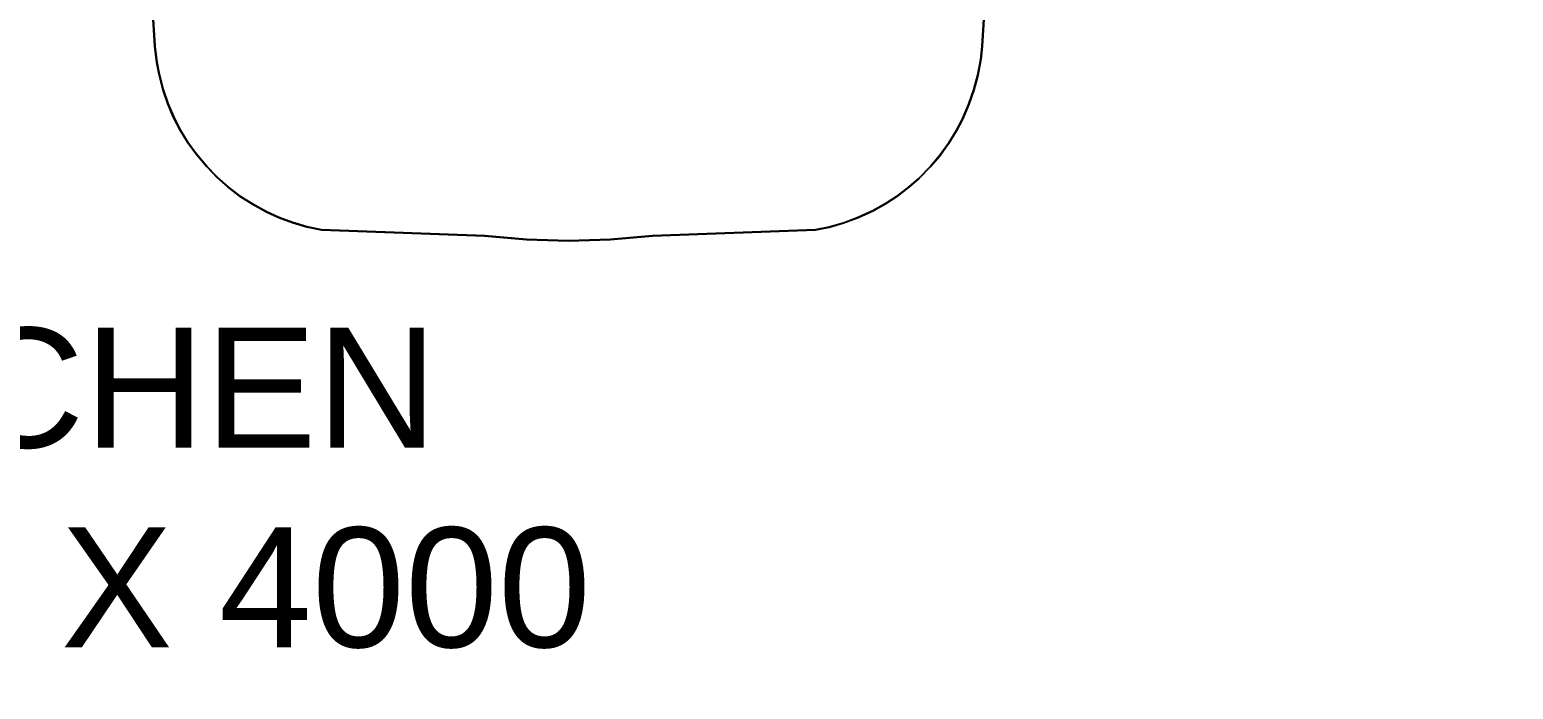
# Model space of a CAD drawing. Header units: millimetres. Extents: x 22804 to 54168, y 19058 to 39187.
# Drawn here: x 47376 to 49235, y 24400 to 25226 of the extents above; entities that cross this region are included whole.
import ezdxf

# ---------------------------------------------------------------- set-up
doc = ezdxf.new("R2010")
doc.units = ezdxf.units.MM
doc.header["$LTSCALE"] = 20
for name, color, linetype in [('Furniture', 31, 'Continuous'), ('TABLE-TOPVEN', 6, 'Continuous'), ('Text', 160, 'Continuous')]:
    doc.layers.add(name, color=color, linetype=linetype)
doc.layers.add('Wall', color=3, linetype='Continuous', lineweight=50)
doc.styles.get("Standard").update_dxf_attribs({"font": 'arial.ttf'})

# ---------------------------------------------------------------- blocks, each defined once
blk = doc.blocks.new('table')
at = {"layer": 'TABLE-TOPVEN', "color": 4}
for points in [[(3.411, 32.423, 28.5), (3.411, 32.423, 27.324), (-1.364, 32.721, 27.324), (-1.363, 32.722, 28.5)], [(4.064, 32.352, 28.5), (4.067, 32.352, 27.324), (3.411, 32.423, 27.324), (3.411, 32.423, 28.5)], [(4.843, 32.21, 28.5), (4.843, 32.21, 27.324), (4.067, 32.352, 27.324), (4.064, 32.352, 28.5)], [(5.565, 32.02, 28.5), (5.563, 32.02, 27.324), (4.843, 32.21, 27.324), (4.843, 32.21, 28.5)], [(6.282, 31.771, 28.5), (6.282, 31.771, 27.324), (5.563, 32.02, 27.324), (5.565, 32.02, 28.5)], [(7.009, 31.454, 28.5), (7.008, 31.455, 27.324), (6.282, 31.771, 27.324), (6.282, 31.771, 28.5)], [(7.58, 31.154, 28.5), (7.575, 31.157, 27.324), (7.008, 31.455, 27.324), (7.009, 31.454, 28.5)], [(8.211, 30.764, 28.5), (8.212, 30.764, 27.324), (7.575, 31.157, 27.324), (7.58, 31.154, 28.5)], [(8.829, 30.315, 28.5), (8.831, 30.314, 27.324), (8.212, 30.764, 27.324), (8.211, 30.764, 28.5)], [(9.353, 29.872, 28.5), (9.353, 29.872, 27.324), (8.831, 30.314, 27.324), (8.829, 30.315, 28.5)], [(9.939, 29.295, 28.5), (9.942, 29.292, 27.324), (9.353, 29.872, 27.324), (9.353, 29.872, 28.5)], [(10.355, 28.822, 28.5), (10.356, 28.82, 27.324), (9.942, 29.292, 27.324), (9.939, 29.295, 28.5)], [(10.806, 28.23, 28.5), (10.806, 28.231, 27.324), (10.356, 28.82, 27.324), (10.355, 28.822, 28.5)], [(11.175, 27.666, 28.5), (11.171, 27.674, 27.324), (10.806, 28.231, 27.324), (10.806, 28.23, 28.5)], [(11.53, 27.032, 28.5), (11.53, 27.032, 27.324), (11.171, 27.674, 27.324), (11.175, 27.666, 28.5)], [(11.864, 26.312, 28.5), (11.863, 26.312, 27.324), (11.53, 27.032, 27.324), (11.53, 27.032, 28.5)], [(12.135, 25.579, 28.5), (12.134, 25.581, 27.324), (11.863, 26.312, 27.324), (11.864, 26.312, 28.5)], [(12.335, 24.881, 28.5), (12.337, 24.871, 27.324), (12.134, 25.581, 27.324), (12.135, 25.579, 28.5)], [(12.476, 24.209, 28.5), (12.476, 24.209, 27.324), (12.337, 24.871, 27.324), (12.335, 24.881, 28.5)], [(12.775, 16.157, 28.5), (12.775, 16.156, 27.324), (12.476, 24.209, 27.324), (12.476, 24.209, 28.5)], [(12.954, 14.093, 28.5), (12.954, 14.087, 27.324), (12.775, 16.156, 27.324), (12.775, 16.157, 28.5)], [(13.014, 12.02, 28.5), (13.014, 12.02, 27.324), (12.954, 14.087, 27.324), (12.954, 14.093, 28.5)], [(12.954, 9.949, 28.5), (12.954, 9.942, 27.324), (13.014, 12.02, 27.324), (13.014, 12.02, 28.5)], [(12.775, 7.883, 28.5), (12.774, 7.879, 27.324), (12.954, 9.942, 27.324), (12.954, 9.949, 28.5)], [(12.476, -0.168, 28.5), (12.476, -0.168, 27.324), (12.774, 7.879, 27.324), (12.775, 7.883, 28.5)], [(12.322, -0.889, 28.5), (12.323, -0.887, 27.324), (12.476, -0.168, 27.324), (12.476, -0.168, 28.5)], [(12.114, -1.602, 28.5), (12.113, -1.603, 27.324), (12.323, -0.887, 27.324), (12.322, -0.889, 28.5)], [(11.862, -2.274, 28.5), (11.863, -2.272, 27.324), (12.113, -1.603, 27.324), (12.114, -1.602, 28.5)], [(11.196, -3.592, 28.5), (11.194, -3.594, 27.324), (11.585, -2.883, 27.324), (11.587, -2.879, 28.5)], [(11.587, -2.879, 28.5), (11.585, -2.883, 27.324), (11.863, -2.272, 27.324), (11.862, -2.274, 28.5)], [(10.805, -4.191, 28.5), (10.807, -4.188, 27.324), (11.194, -3.594, 27.324), (11.196, -3.592, 28.5)], [(10.347, -4.791, 28.5), (10.347, -4.79, 27.324), (10.807, -4.188, 27.324), (10.805, -4.191, 28.5)], [(9.862, -5.336, 28.5), (9.867, -5.331, 27.324), (10.347, -4.79, 27.324), (10.347, -4.791, 28.5)], [(8.727, -6.353, 28.5), (8.728, -6.352, 27.324), (9.353, -5.831, 27.324), (9.353, -5.831, 28.5)], [(9.353, -5.831, 28.5), (9.353, -5.831, 27.324), (9.867, -5.331, 27.324), (9.862, -5.336, 28.5)], [(8.161, -6.757, 28.5), (8.162, -6.756, 27.324), (8.728, -6.352, 27.324), (8.727, -6.353, 28.5)], [(6.877, -7.476, 28.5), (6.88, -7.475, 27.324), (7.579, -7.114, 27.324), (7.577, -7.115, 28.5)], [(7.577, -7.115, 28.5), (7.579, -7.114, 27.324), (8.162, -6.756, 27.324), (8.161, -6.757, 28.5)], [(4.792, -8.181, 28.5), (4.801, -8.178, 27.324), (5.568, -7.978, 27.324), (5.565, -7.979, 28.5)], [(5.565, -7.979, 28.5), (5.568, -7.978, 27.324), (6.239, -7.747, 27.324), (6.242, -7.746, 28.5)], [(6.242, -7.746, 28.5), (6.239, -7.747, 27.324), (6.88, -7.475, 27.324), (6.877, -7.476, 28.5)], [(-1.363, -8.681, 28.5), (-1.363, -8.681, 27.324), (3.411, -8.382, 27.324), (3.411, -8.382, 28.5)], [(3.411, -8.382, 28.5), (3.411, -8.382, 27.324), (4.211, -8.289, 27.324), (4.213, -8.289, 28.5)], [(4.213, -8.289, 28.5), (4.211, -8.289, 27.324), (4.801, -8.178, 27.324), (4.792, -8.181, 28.5)]]:
    blk.add_3dface(points, dxfattribs=at)
at = {"layer": 'TABLE-TOPVEN', "invisible_edges": 15}
for points in [[(3.411, -8.382, 27.324), (-1.363, -8.681, 27.324), (-1.364, 32.721, 27.324), (3.411, 32.423, 27.324)], [(3.411, -8.382, 28.5), (3.411, 32.423, 28.5), (-1.363, 32.722, 28.5), (-1.363, -8.681, 28.5)], [(3.411, 32.423, 27.324), (4.067, 32.352, 27.324), (4.211, -8.289, 27.324), (3.411, -8.382, 27.324)], [(3.411, 32.423, 28.5), (3.411, -8.382, 28.5), (4.213, -8.289, 28.5), (4.064, 32.352, 28.5)], [(4.064, 32.352, 28.5), (4.213, -8.289, 28.5), (4.792, -8.181, 28.5), (4.843, 32.21, 28.5)], [(4.067, 32.352, 27.324), (4.843, 32.21, 27.324), (4.801, -8.178, 27.324), (4.211, -8.289, 27.324)], [(4.843, 32.21, 28.5), (4.792, -8.181, 28.5), (5.565, -7.979, 28.5), (5.565, 32.02, 28.5)], [(4.843, 32.21, 27.324), (5.563, 32.02, 27.324), (5.568, -7.978, 27.324), (4.801, -8.178, 27.324)], [(5.563, 32.02, 27.324), (6.282, 31.771, 27.324), (6.239, -7.747, 27.324), (5.568, -7.978, 27.324)], [(5.565, 32.02, 28.5), (5.565, -7.979, 28.5), (6.242, -7.746, 28.5), (6.282, 31.771, 28.5)], [(6.282, 31.771, 27.324), (7.008, 31.455, 27.324), (6.88, -7.475, 27.324), (6.239, -7.747, 27.324)], [(6.282, 31.771, 28.5), (6.242, -7.746, 28.5), (6.877, -7.476, 28.5), (7.009, 31.454, 28.5)], [(7.009, 31.454, 28.5), (6.877, -7.476, 28.5), (7.577, -7.115, 28.5), (7.58, 31.154, 28.5)], [(7.008, 31.455, 27.324), (7.575, 31.157, 27.324), (7.579, -7.114, 27.324), (6.88, -7.475, 27.324)], [(7.575, 31.157, 27.324), (8.212, 30.764, 27.324), (8.162, -6.756, 27.324), (7.579, -7.114, 27.324)], [(7.58, 31.154, 28.5), (7.577, -7.115, 28.5), (8.161, -6.757, 28.5), (8.211, 30.764, 28.5)], [(8.211, 30.764, 28.5), (8.161, -6.757, 28.5), (8.727, -6.353, 28.5), (8.829, 30.315, 28.5)], [(8.212, 30.764, 27.324), (8.831, 30.314, 27.324), (8.728, -6.352, 27.324), (8.162, -6.756, 27.324)], [(8.829, 30.315, 28.5), (8.727, -6.353, 28.5), (9.353, -5.831, 28.5), (9.353, 29.872, 28.5)], [(8.831, 30.314, 27.324), (9.353, 29.872, 27.324), (9.353, -5.831, 27.324), (8.728, -6.352, 27.324)], [(9.353, 29.872, 27.324), (9.942, 29.292, 27.324), (9.867, -5.331, 27.324), (9.353, -5.831, 27.324)], [(9.353, 29.872, 28.5), (9.353, -5.831, 28.5), (9.862, -5.336, 28.5), (9.939, 29.295, 28.5)], [(9.939, 29.295, 28.5), (9.862, -5.336, 28.5), (10.347, -4.791, 28.5), (10.355, 28.822, 28.5)], [(9.942, 29.292, 27.324), (10.356, 28.82, 27.324), (10.347, -4.79, 27.324), (9.867, -5.331, 27.324)], [(10.355, 28.822, 28.5), (10.347, -4.791, 28.5), (10.805, -4.191, 28.5), (10.806, 28.23, 28.5)], [(10.356, 28.82, 27.324), (10.806, 28.231, 27.324), (10.807, -4.188, 27.324), (10.347, -4.79, 27.324)], [(10.806, 28.23, 28.5), (10.805, -4.191, 28.5), (11.196, -3.592, 28.5), (11.175, 27.666, 28.5)], [(10.806, 28.231, 27.324), (11.171, 27.674, 27.324), (11.194, -3.594, 27.324), (10.807, -4.188, 27.324)], [(11.171, 27.674, 27.324), (11.53, 27.032, 27.324), (11.585, -2.883, 27.324), (11.194, -3.594, 27.324)], [(11.175, 27.666, 28.5), (11.196, -3.592, 28.5), (11.587, -2.879, 28.5), (11.53, 27.032, 28.5)], [(11.53, 27.032, 27.324), (11.863, 26.312, 27.324), (11.863, -2.272, 27.324), (11.585, -2.883, 27.324)], [(11.53, 27.032, 28.5), (11.587, -2.879, 28.5), (11.862, -2.274, 28.5), (11.864, 26.312, 28.5)], [(11.864, 26.312, 28.5), (11.862, -2.274, 28.5), (12.114, -1.602, 28.5), (12.135, 25.579, 28.5)], [(11.863, 26.312, 27.324), (12.134, 25.581, 27.324), (12.113, -1.603, 27.324), (11.863, -2.272, 27.324)], [(12.134, 25.581, 27.324), (12.337, 24.871, 27.324), (12.323, -0.887, 27.324), (12.113, -1.603, 27.324)], [(12.135, 25.579, 28.5), (12.114, -1.602, 28.5), (12.322, -0.889, 28.5), (12.335, 24.881, 28.5)], [(12.335, 24.881, 28.5), (12.322, -0.889, 28.5), (12.476, -0.168, 28.5), (12.476, 24.209, 28.5)], [(12.337, 24.871, 27.324), (12.476, 24.209, 27.324), (12.476, -0.168, 27.324), (12.323, -0.887, 27.324)], [(12.476, 24.209, 27.324), (12.775, 16.156, 27.324), (12.774, 7.879, 27.324), (12.476, -0.168, 27.324)], [(12.476, 24.209, 28.5), (12.476, -0.168, 28.5), (12.775, 7.883, 28.5), (12.775, 16.157, 28.5)], [(12.775, 16.156, 27.324), (12.954, 14.087, 27.324), (12.954, 9.942, 27.324), (12.774, 7.879, 27.324)], [(12.775, 16.157, 28.5), (12.775, 7.883, 28.5), (12.954, 9.949, 28.5), (12.954, 14.093, 28.5)], [(12.954, 14.093, 28.5), (12.954, 9.949, 28.5), (13.014, 12.02, 28.5)], [(12.954, 14.087, 27.324), (13.014, 12.02, 27.324), (12.954, 9.942, 27.324)]]:
    blk.add_3dface(points, dxfattribs=at)

msp = doc.modelspace()

# ---------------------------------------------------------------- hatches: boundary and pattern name
at = {"layer": 'Wall', "true_color": 0x636466}
h = msp.add_hatch(color=251, dxfattribs=at)
h.dxf.hatch_style = 1
h.paths.add_polyline_path([(42826.094, 30493.74), (42826.094, 28943.74), (43126.094, 28943.74), (43126.094, 29833.74), (43126.094, 30193.74), (44026.094, 30193.74), (44026.094, 30493.74)])
h.paths.add_polyline_path([(47326.094, 30493.74), (47326.094, 30193.74), (50126.094, 30193.74), (50126.094, 29993.74), (50426.094, 29993.74), (50426.094, 30493.74)])
h.paths.add_polyline_path([(46126.094, 30193.74), (46126.094, 27093.74), (46426.094, 27093.74), (46426.094, 30493.74), (45226.094, 30493.74), (45226.094, 30193.74)])
h.paths.add_polyline_path([(50426.094, 28743.74), (50426.094, 29393.74), (50126.094, 29393.74), (50126.094, 28743.74)], flags=17)
h.paths.add_polyline_path([(50426.094, 26293.74), (50426.094, 28143.74), (50126.094, 28143.74), (50126.094, 27843.74), (48602.094, 27843.74), (47976.094, 27843.74), (47976.094, 29493.74), (47826.094, 29493.74), (47826.094, 27543.74), (50126.094, 27543.74), (50126.094, 26293.74)])
h.paths.add_polyline_path([(50426.094, 23243.74), (50426.094, 24793.74), (50126.094, 24793.74), (50126.094, 23543.74), (49310.254, 23543.74), (49026.094, 23543.74), (49026.094, 23243.74)])
h.paths.add_polyline_path([(46126.094, 23243.74), (47526.094, 23243.74), (47526.094, 23543.74), (46426.094, 23543.74), (46426.094, 24993.74), (46126.094, 24993.74)])
h.paths.add_polyline_path([(45376.094, 21893.74), (46426.094, 21893.74), (46426.094, 22243.74), (46126.094, 22243.74), (46126.094, 22193.74), (45376.094, 22193.74)])
h.paths.add_polyline_path([(42826.094, 23293.74), (42826.094, 21893.74), (43876.094, 21893.74), (43876.094, 22193.74), (43126.094, 22193.74), (43126.094, 23293.74)])
h.paths.add_polyline_path([(42826.094, 27443.74), (42826.094, 24793.74), (43126.094, 24793.74), (43126.094, 25893.74), (46426.094, 25893.74), (46426.094, 26193.74), (43126.094, 26193.74), (43126.094, 27443.74)])
h.paths.add_polyline_path([(47691.111, 29705.409), (48033.982, 29705.409), (48033.982, 30014.516), (47691.111, 30014.516)], flags=9)
h.paths.add_polyline_path([(46038.624, 26526.449), (46381.496, 26526.449), (46381.496, 26835.555), (46038.624, 26835.555)], flags=25)
h.paths.add_polyline_path([(46038.624, 25351.649), (46381.496, 25351.649), (46381.496, 25660.756), (46038.624, 25660.756)], flags=25)
h.paths.add_polyline_path([(46127.847, 22583.517), (46354.177, 22583.517), (46354.177, 22892.623), (46127.847, 22892.623)], flags=9)
h.paths.add_polyline_path([(48580.961, 28848.901), (49960.94, 28848.901), (49960.94, 29408.621), (48580.961, 29408.621)], flags=25)
h.paths.add_polyline_path([(46742.014, 24367.58), (48121.994, 24367.58), (48121.994, 24927.301), (46742.014, 24927.301)], flags=9)
h.paths.add_polyline_path([(43737.818, 26552.296), (45117.798, 26552.296), (45117.798, 27112.016), (43737.818, 27112.016)], flags=25)
h.paths.add_polyline_path([(43843.254, 24641.122), (45315.423, 24641.122), (45315.423, 25200.842), (43843.254, 25200.842)], flags=9)

# ---------------------------------------------------------------- block references
at = {"layer": 'Furniture', "xscale": 25.4, "yscale": 25.4, "zscale": 25.4, "rotation": 270}
msp.add_blockref('table', (47745.971, 25292.154, -76.683), dxfattribs=at)

# ---------------------------------------------------------------- texts
at = {"layer": 'Text', "insert": (46670.229, 24852.659), "char_height": 150, "attachment_point": 1}
msp.add_mtext_dynamic_manual_height_columns('\\pxqc;KITCHEN \\P  3700 X 4000 ', width=1513.52236, gutter_width=12.5, heights=[0], dxfattribs=at)

doc.saveas('drawing.dxf')
